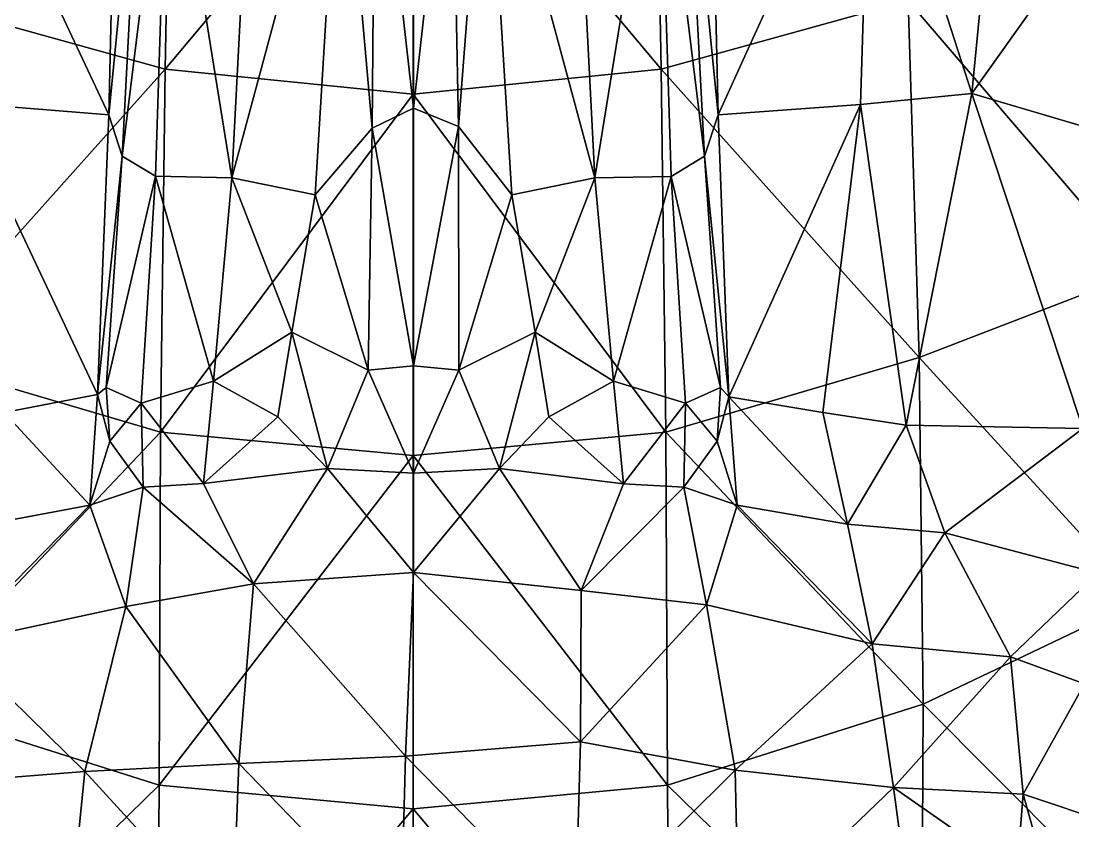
# Model space of a CAD drawing. Extents: x -4.77 to 4.77, y -2.48 to 3.3.
# Drawn here: x -0.17 to 0.285, y -1.8961 to -1.5501 of the extents above; entities that cross this region are included whole.
import ezdxf

# ---------------------------------------------------------------- set-up
doc = ezdxf.new("R2010")
doc.units = 0

msp = doc.modelspace()

# ---------------------------------------------------------------- linework, layer by layer
for points in [[(-0.21433, -1.54126, 0.61446), (-0.10757, -1.57094, 0.63176), (-0.10498, -1.43214, 0.66641)], [(-0.21433, -1.54126, -0.61446), (-0.10498, -1.43214, -0.66641), (-0.10757, -1.57094, -0.63176)], [(-0.10757, -1.57094, 0.63176), (-0.0003, -1.44306, 0.67079), (-0.10498, -1.43214, 0.66641)], [(-0.10757, -1.57094, -0.63176), (-0.10498, -1.43214, -0.66641), (-0.0003, -1.44306, -0.67079)], [(0.10696, -1.57095, 0.63177), (0.10438, -1.43215, 0.66642), (-0.0003, -1.44306, 0.67079)], [(0.10696, -1.57095, -0.63177), (-0.0003, -1.44306, -0.67079), (0.10438, -1.43215, -0.66642)], [(0.10438, -1.43215, 0.66642), (0.10696, -1.57095, 0.63177), (0.21373, -1.54127, 0.61447)], [(0.10438, -1.43215, -0.66642), (0.21373, -1.54127, -0.61447), (0.10696, -1.57095, -0.63177)], [(-0.132, -1.59062, -1.24861), (-0.20051, -1.4451, -1.2079), (-0.12859, -1.43934, -1.26827)], [(-0.132, -1.59062, 1.24861), (-0.12859, -1.43934, 1.26827), (-0.20051, -1.4451, 1.2079)], [(-0.132, -1.59062, -1.24861), (-0.12859, -1.43934, -1.26827), (-0.11752, -1.44315, -1.29602)], [(-0.132, -1.59062, 1.24861), (-0.11752, -1.44315, 1.29602), (-0.12859, -1.43934, 1.26827)], [(-0.01813, -1.59644, -1.26194), (-0.0316, -1.44288, -1.31015), (-0.01676, -1.44075, -1.28602)], [(-0.01813, -1.59644, 1.26194), (-0.01676, -1.44075, 1.28602), (-0.0316, -1.44288, 1.31015)], [(-0.01676, -1.44075, -1.28602), (-0.00024, -1.5878, -1.26136), (-0.01813, -1.59644, -1.26194)], [(-0.01676, -1.44075, 1.28602), (-0.01813, -1.59644, 1.26194), (-0.00024, -1.5878, 1.26136)], [(-0.01676, -1.44075, -1.28602), (-0.00023, -1.44304, -1.28032), (-0.00024, -1.5878, -1.26136)], [(-0.01676, -1.44075, 1.28602), (-0.00024, -1.5878, 1.26136), (-0.00023, -1.44304, 1.28032)], [(-0.00024, -1.5878, -1.26136), (0.01629, -1.44075, -1.28602), (0.01926, -1.59567, -1.26294)], [(-0.00024, -1.5878, -1.26136), (-0.00023, -1.44304, -1.28032), (0.01629, -1.44075, -1.28602)], [(-0.00024, -1.5878, 1.26136), (0.01926, -1.59567, 1.26294), (0.01629, -1.44075, 1.28602)], [(-0.00024, -1.5878, 1.26136), (0.01629, -1.44075, 1.28602), (-0.00023, -1.44304, 1.28032)], [(0.01926, -1.59567, -1.26294), (0.01629, -1.44075, -1.28602), (0.03113, -1.44288, -1.31015)], [(0.01926, -1.59567, 1.26294), (0.03113, -1.44288, 1.31015), (0.01629, -1.44075, 1.28602)], [(0.13152, -1.59063, -1.2486), (0.11705, -1.44316, -1.29602), (0.12812, -1.43935, -1.26826)], [(0.13152, -1.59063, 1.2486), (0.12812, -1.43935, 1.26826), (0.11705, -1.44316, 1.29602)], [(0.19746, -1.44562, -1.2092), (0.13152, -1.59063, -1.2486), (0.12812, -1.43935, -1.26826)], [(0.19746, -1.44562, 1.2092), (0.12812, -1.43935, 1.26826), (0.13152, -1.59063, 1.2486)], [(-0.132, -1.59062, -1.24861), (-0.19647, -1.58543, -1.21268), (-0.20051, -1.4451, -1.2079)], [(-0.132, -1.59062, 1.24861), (-0.20051, -1.4451, 1.2079), (-0.19647, -1.58543, 1.21268)], [(-0.132, -1.59062, -1.24861), (-0.11752, -1.44315, -1.29602), (-0.12619, -1.60851, -1.27719)], [(-0.132, -1.59062, 1.24861), (-0.12619, -1.60851, 1.27719), (-0.11752, -1.44315, 1.29602)], [(-0.10637, -1.44693, -1.31293), (-0.12619, -1.60851, -1.27719), (-0.11752, -1.44315, -1.29602)], [(-0.10637, -1.44693, 1.31293), (-0.11752, -1.44315, 1.29602), (-0.12619, -1.60851, 1.27719)], [(-0.10637, -1.44693, -1.31293), (-0.11174, -1.61724, -1.29911), (-0.12619, -1.60851, -1.27719)], [(-0.10637, -1.44693, 1.31293), (-0.12619, -1.60851, 1.27719), (-0.11174, -1.61724, 1.29911)], [(-0.07875, -1.61789, -1.31204), (-0.11174, -1.61724, -1.29911), (-0.10637, -1.44693, -1.31293)], [(-0.07875, -1.61789, 1.31204), (-0.10637, -1.44693, 1.31293), (-0.11174, -1.61724, 1.29911)], [(-0.10757, -1.57094, 0.63176), (-0.0003, -1.58173, 0.63643), (-0.0003, -1.44306, 0.67079)], [(-0.10757, -1.57094, -0.63176), (-0.0003, -1.44306, -0.67079), (-0.0003, -1.58173, -0.63643)], [(-0.07875, -1.61789, -1.31204), (-0.10637, -1.44693, -1.31293), (-0.06969, -1.44415, -1.32824)], [(-0.07875, -1.61789, 1.31204), (-0.06969, -1.44415, 1.32824), (-0.10637, -1.44693, 1.31293)], [(-0.0316, -1.44288, -1.31015), (-0.07875, -1.61789, -1.31204), (-0.06969, -1.44415, -1.32824)], [(-0.0316, -1.44288, -1.31015), (-0.04275, -1.62521, -1.29627), (-0.07875, -1.61789, -1.31204)], [(-0.0316, -1.44288, 1.31015), (-0.06969, -1.44415, 1.32824), (-0.07875, -1.61789, 1.31204)], [(-0.0316, -1.44288, 1.31015), (-0.07875, -1.61789, 1.31204), (-0.04275, -1.62521, 1.29627)], [(-0.01813, -1.59644, -1.26194), (-0.04275, -1.62521, -1.29627), (-0.0316, -1.44288, -1.31015)], [(-0.01813, -1.59644, 1.26194), (-0.0316, -1.44288, 1.31015), (-0.04275, -1.62521, 1.29627)], [(0.10696, -1.57095, 0.63177), (-0.0003, -1.44306, 0.67079), (-0.0003, -1.58173, 0.63643)], [(0.10696, -1.57095, -0.63177), (-0.0003, -1.58173, -0.63643), (-0.0003, -1.44306, -0.67079)], [(0.01926, -1.59567, -1.26294), (0.03113, -1.44288, -1.31015), (0.04227, -1.62521, -1.29627)], [(0.01926, -1.59567, 1.26294), (0.04227, -1.62521, 1.29627), (0.03113, -1.44288, 1.31015)], [(0.07827, -1.61789, -1.31204), (0.03113, -1.44288, -1.31015), (0.06923, -1.44416, -1.32824)], [(0.07827, -1.61789, -1.31204), (0.04227, -1.62521, -1.29627), (0.03113, -1.44288, -1.31015)], [(0.07827, -1.61789, 1.31204), (0.06923, -1.44416, 1.32824), (0.03113, -1.44288, 1.31015)], [(0.07827, -1.61789, 1.31204), (0.03113, -1.44288, 1.31015), (0.04227, -1.62521, 1.29627)], [(0.10591, -1.44694, -1.31292), (0.07827, -1.61789, -1.31204), (0.06923, -1.44416, -1.32824)], [(0.10591, -1.44694, 1.31292), (0.06923, -1.44416, 1.32824), (0.07827, -1.61789, 1.31204)], [(0.10591, -1.44694, -1.31292), (0.11126, -1.61725, -1.2991), (0.07827, -1.61789, -1.31204)], [(0.10591, -1.44694, 1.31292), (0.07827, -1.61789, 1.31204), (0.11126, -1.61725, 1.2991)], [(0.10591, -1.44694, -1.31292), (0.11705, -1.44316, -1.29602), (0.12571, -1.60852, -1.27718)], [(0.10591, -1.44694, 1.31292), (0.12571, -1.60852, 1.27718), (0.11705, -1.44316, 1.29602)], [(0.10591, -1.44694, -1.31292), (0.12571, -1.60852, -1.27718), (0.11126, -1.61725, -1.2991)], [(0.10591, -1.44694, 1.31292), (0.11126, -1.61725, 1.2991), (0.12571, -1.60852, 1.27718)], [(0.13152, -1.59063, -1.2486), (0.12571, -1.60852, -1.27718), (0.11705, -1.44316, -1.29602)], [(0.13152, -1.59063, 1.2486), (0.11705, -1.44316, 1.29602), (0.12571, -1.60852, 1.27718)], [(0.19746, -1.44562, -1.2092), (0.19317, -1.5862, -1.21387), (0.13152, -1.59063, -1.2486)], [(0.19746, -1.44562, 1.2092), (0.13152, -1.59063, 1.2486), (0.19317, -1.5862, 1.21387)], [(0.19746, -1.44562, -1.2092), (0.24133, -1.58145, -1.15825), (0.19317, -1.5862, -1.21387)], [(0.19746, -1.44562, 1.2092), (0.19317, -1.5862, 1.21387), (0.24133, -1.58145, 1.15825)], [(0.19746, -1.44562, -1.2092), (0.2545, -1.44444, -1.13351), (0.24133, -1.58145, -1.15825)], [(0.19746, -1.44562, 1.2092), (0.24133, -1.58145, 1.15825), (0.2545, -1.44444, 1.13351)], [(0.24133, -1.58145, -1.15825), (0.2545, -1.44444, -1.13351), (0.32053, -1.47009, -1.13661)], [(0.24133, -1.58145, 1.15825), (0.32053, -1.47009, 1.13661), (0.2545, -1.44444, 1.13351)], [(0.24133, -1.58145, -1.15825), (0.32053, -1.47009, -1.13661), (0.30089, -1.599, -1.1623)], [(0.24133, -1.58145, 1.15825), (0.30089, -1.599, 1.1623), (0.32053, -1.47009, 1.13661)], [(0.21373, -1.54127, 0.61447), (0.31445, -1.65877, 0.53902), (0.31283, -1.50125, 0.58444)], [(0.21373, -1.54127, -0.61447), (0.31283, -1.50125, -0.58444), (0.31445, -1.65877, -0.53902)], [(-0.21916, -1.69561, 0.56955), (-0.10757, -1.57094, 0.63176), (-0.21433, -1.54126, 0.61446)], [(-0.21916, -1.69561, -0.56955), (-0.21433, -1.54126, -0.61446), (-0.10757, -1.57094, -0.63176)], [(0.10696, -1.57095, 0.63177), (0.21855, -1.69563, 0.56957), (0.21373, -1.54127, 0.61447)], [(0.10696, -1.57095, -0.63177), (0.21373, -1.54127, -0.61447), (0.21855, -1.69563, -0.56957)], [(0.21373, -1.54127, 0.61447), (0.21855, -1.69563, 0.56957), (0.31445, -1.65877, 0.53902)], [(0.21373, -1.54127, -0.61447), (0.31445, -1.65877, -0.53902), (0.21855, -1.69563, -0.56957)], [(-0.21916, -1.69561, 0.56955), (-0.10959, -1.72796, 0.587), (-0.10757, -1.57094, 0.63176)], [(-0.21916, -1.69561, -0.56955), (-0.10757, -1.57094, -0.63176), (-0.10959, -1.72796, -0.587)], [(-0.10959, -1.72796, 0.587), (-0.0003, -1.58173, 0.63643), (-0.10757, -1.57094, 0.63176)], [(-0.10959, -1.72796, -0.587), (-0.10757, -1.57094, -0.63176), (-0.0003, -1.58173, -0.63643)], [(0.10898, -1.72797, 0.58701), (0.10696, -1.57095, 0.63177), (-0.0003, -1.58173, 0.63643)], [(0.10898, -1.72797, -0.58701), (-0.0003, -1.58173, -0.63643), (0.10696, -1.57095, -0.63177)], [(0.10696, -1.57095, 0.63177), (0.10898, -1.72797, 0.58701), (0.21855, -1.69563, 0.56957)], [(0.10696, -1.57095, -0.63177), (0.21855, -1.69563, -0.56957), (0.10898, -1.72797, -0.58701)], [(-0.10959, -1.72796, 0.587), (-0.00031, -1.73804, 0.591), (-0.0003, -1.58173, 0.63643)], [(-0.10959, -1.72796, -0.587), (-0.0003, -1.58173, -0.63643), (-0.00031, -1.73804, -0.591)], [(0.10898, -1.72797, 0.58701), (-0.0003, -1.58173, 0.63643), (-0.00031, -1.73804, 0.591)], [(0.10898, -1.72797, -0.58701), (-0.00031, -1.73804, -0.591), (-0.0003, -1.58173, -0.63643)], [(0.21289, -1.72494, -1.18301), (0.19317, -1.5862, -1.21387), (0.24133, -1.58145, -1.15825)], [(0.21289, -1.72494, 1.18301), (0.24133, -1.58145, 1.15825), (0.19317, -1.5862, 1.21387)], [(0.28925, -1.72629, -1.18228), (0.21289, -1.72494, -1.18301), (0.24133, -1.58145, -1.15825)], [(0.28925, -1.72629, 1.18228), (0.24133, -1.58145, 1.15825), (0.21289, -1.72494, 1.18301)], [(0.28925, -1.72629, -1.18228), (0.24133, -1.58145, -1.15825), (0.30089, -1.599, -1.1623)], [(0.28925, -1.72629, 1.18228), (0.30089, -1.599, 1.1623), (0.24133, -1.58145, 1.15825)], [(-0.19647, -1.58543, -1.21268), (-0.13691, -1.71168, -1.22445), (-0.17728, -1.71935, -1.20348)], [(-0.19647, -1.58543, -1.21268), (-0.132, -1.59062, -1.24861), (-0.13691, -1.71168, -1.22445)], [(-0.19647, -1.58543, 1.21268), (-0.17728, -1.71935, 1.20348), (-0.13691, -1.71168, 1.22445)], [(-0.19647, -1.58543, 1.21268), (-0.13691, -1.71168, 1.22445), (-0.132, -1.59062, 1.24861)], [(-0.00024, -1.69929, -1.243), (-0.01813, -1.59644, -1.26194), (-0.00024, -1.5878, -1.26136)], [(-0.00024, -1.69929, 1.243), (-0.00024, -1.5878, 1.26136), (-0.01813, -1.59644, 1.26194)], [(0.01926, -1.59567, -1.26294), (-0.00024, -1.69929, -1.243), (-0.00024, -1.5878, -1.26136)], [(0.01926, -1.59567, 1.26294), (-0.00024, -1.5878, 1.26136), (-0.00024, -1.69929, 1.243)], [(0.19317, -1.5862, -1.21387), (0.13615, -1.71265, -1.22516), (0.13152, -1.59063, -1.2486)], [(0.19317, -1.5862, 1.21387), (0.13152, -1.59063, 1.2486), (0.13615, -1.71265, 1.22516)], [(0.19317, -1.5862, -1.21387), (0.17679, -1.71936, -1.20346), (0.13615, -1.71265, -1.22516)], [(0.19317, -1.5862, 1.21387), (0.13615, -1.71265, 1.22516), (0.17679, -1.71936, 1.20346)], [(0.21289, -1.72494, -1.18301), (0.17679, -1.71936, -1.20346), (0.19317, -1.5862, -1.21387)], [(0.21289, -1.72494, 1.18301), (0.19317, -1.5862, 1.21387), (0.17679, -1.71936, 1.20346)], [(-0.12619, -1.60851, -1.27719), (-0.13691, -1.71168, -1.22445), (-0.132, -1.59062, -1.24861)], [(-0.12619, -1.60851, 1.27719), (-0.132, -1.59062, 1.24861), (-0.13691, -1.71168, 1.22445)], [(0.12571, -1.60852, -1.27718), (0.13152, -1.59063, -1.2486), (0.13615, -1.71265, -1.22516)], [(0.12571, -1.60852, 1.27718), (0.13615, -1.71265, 1.22516), (0.13152, -1.59063, 1.2486)], [(-0.01985, -1.70109, -1.24375), (-0.04275, -1.62521, -1.29627), (-0.01813, -1.59644, -1.26194)], [(-0.01985, -1.70109, 1.24375), (-0.01813, -1.59644, 1.26194), (-0.04275, -1.62521, 1.29627)], [(-0.00024, -1.69929, -1.243), (-0.01985, -1.70109, -1.24375), (-0.01813, -1.59644, -1.26194)], [(-0.00024, -1.69929, 1.243), (-0.01813, -1.59644, 1.26194), (-0.01985, -1.70109, 1.24375)], [(0.01926, -1.59567, -1.26294), (0.01937, -1.70109, -1.24375), (-0.00024, -1.69929, -1.243)], [(0.01926, -1.59567, 1.26294), (-0.00024, -1.69929, 1.243), (0.01937, -1.70109, 1.24375)], [(0.01937, -1.70109, -1.24375), (0.01926, -1.59567, -1.26294), (0.04227, -1.62521, -1.29627)], [(0.01937, -1.70109, 1.24375), (0.04227, -1.62521, 1.29627), (0.01926, -1.59567, 1.26294)], [(-0.12619, -1.60851, -1.27719), (-0.13308, -1.70857, -1.26311), (-0.13691, -1.71168, -1.22445)], [(-0.12619, -1.60851, 1.27719), (-0.13691, -1.71168, 1.22445), (-0.13308, -1.70857, 1.26311)], [(-0.13308, -1.70857, -1.26311), (-0.12619, -1.60851, -1.27719), (-0.11174, -1.61724, -1.29911)], [(-0.13308, -1.70857, 1.26311), (-0.11174, -1.61724, 1.29911), (-0.12619, -1.60851, 1.27719)], [(0.13259, -1.70858, -1.2631), (0.11126, -1.61725, -1.2991), (0.12571, -1.60852, -1.27718)], [(0.13259, -1.70858, 1.2631), (0.12571, -1.60852, 1.27718), (0.11126, -1.61725, 1.2991)], [(0.12571, -1.60852, -1.27718), (0.13615, -1.71265, -1.22516), (0.13259, -1.70858, -1.2631)], [(0.12571, -1.60852, 1.27718), (0.13259, -1.70858, 1.2631), (0.13615, -1.71265, 1.22516)], [(-0.13308, -1.70857, -1.26311), (-0.11174, -1.61724, -1.29911), (-0.11795, -1.71535, -1.28782)], [(-0.13308, -1.70857, 1.26311), (-0.11795, -1.71535, 1.28782), (-0.11174, -1.61724, 1.29911)], [(-0.08678, -1.70589, -1.30205), (-0.11795, -1.71535, -1.28782), (-0.11174, -1.61724, -1.29911)], [(-0.08678, -1.70589, 1.30205), (-0.11174, -1.61724, 1.29911), (-0.11795, -1.71535, 1.28782)], [(-0.08678, -1.70589, -1.30205), (-0.11174, -1.61724, -1.29911), (-0.07875, -1.61789, -1.31204)], [(-0.08678, -1.70589, 1.30205), (-0.07875, -1.61789, 1.31204), (-0.11174, -1.61724, 1.29911)], [(-0.0529, -1.6847, -1.29512), (-0.08678, -1.70589, -1.30205), (-0.07875, -1.61789, -1.31204)], [(-0.0529, -1.6847, 1.29512), (-0.07875, -1.61789, 1.31204), (-0.08678, -1.70589, 1.30205)], [(-0.0529, -1.6847, -1.29512), (-0.07875, -1.61789, -1.31204), (-0.04275, -1.62521, -1.29627)], [(-0.0529, -1.6847, 1.29512), (-0.04275, -1.62521, 1.29627), (-0.07875, -1.61789, 1.31204)], [(0.05241, -1.6847, -1.29512), (0.04227, -1.62521, -1.29627), (0.07827, -1.61789, -1.31204)], [(0.05241, -1.6847, 1.29512), (0.07827, -1.61789, 1.31204), (0.04227, -1.62521, 1.29627)], [(0.05241, -1.6847, -1.29512), (0.07827, -1.61789, -1.31204), (0.0863, -1.7059, -1.30204)], [(0.05241, -1.6847, 1.29512), (0.0863, -1.7059, 1.30204), (0.07827, -1.61789, 1.31204)], [(0.0863, -1.7059, -1.30204), (0.07827, -1.61789, -1.31204), (0.11126, -1.61725, -1.2991)], [(0.0863, -1.7059, 1.30204), (0.11126, -1.61725, 1.2991), (0.07827, -1.61789, 1.31204)], [(0.0863, -1.7059, -1.30204), (0.11126, -1.61725, -1.2991), (0.11746, -1.71536, -1.28781)], [(0.0863, -1.7059, 1.30204), (0.11746, -1.71536, 1.28781), (0.11126, -1.61725, 1.2991)], [(0.13259, -1.70858, -1.2631), (0.11746, -1.71536, -1.28781), (0.11126, -1.61725, -1.2991)], [(0.13259, -1.70858, 1.2631), (0.11126, -1.61725, 1.2991), (0.11746, -1.71536, 1.28781)], [(-0.01985, -1.70109, -1.24375), (-0.0529, -1.6847, -1.29512), (-0.04275, -1.62521, -1.29627)], [(-0.01985, -1.70109, 1.24375), (-0.04275, -1.62521, 1.29627), (-0.0529, -1.6847, 1.29512)], [(0.01937, -1.70109, -1.24375), (0.04227, -1.62521, -1.29627), (0.05241, -1.6847, -1.29512)], [(0.01937, -1.70109, 1.24375), (0.05241, -1.6847, 1.29512), (0.04227, -1.62521, 1.29627)], [(0.21855, -1.69563, 0.56957), (0.31452, -1.80058, 0.49113), (0.31445, -1.65877, 0.53902)], [(0.21855, -1.69563, -0.56957), (0.31445, -1.65877, -0.53902), (0.31452, -1.80058, -0.49113)], [(-0.05887, -1.72128, -1.29337), (-0.08678, -1.70589, -1.30205), (-0.0529, -1.6847, -1.29512)], [(-0.05887, -1.72128, 1.29337), (-0.0529, -1.6847, 1.29512), (-0.08678, -1.70589, 1.30205)], [(-0.0529, -1.6847, -1.29512), (-0.03744, -1.74369, -1.27313), (-0.05887, -1.72128, -1.29337)], [(-0.0529, -1.6847, 1.29512), (-0.05887, -1.72128, 1.29337), (-0.03744, -1.74369, 1.27313)], [(-0.0529, -1.6847, -1.29512), (-0.01985, -1.70109, -1.24375), (-0.03744, -1.74369, -1.27313)], [(-0.0529, -1.6847, 1.29512), (-0.03744, -1.74369, 1.27313), (-0.01985, -1.70109, 1.24375)], [(0.05241, -1.6847, -1.29512), (0.03696, -1.74369, -1.27313), (0.01937, -1.70109, -1.24375)], [(0.05241, -1.6847, 1.29512), (0.01937, -1.70109, 1.24375), (0.03696, -1.74369, 1.27313)], [(0.05241, -1.6847, -1.29512), (0.05839, -1.72128, -1.29337), (0.03696, -1.74369, -1.27313)], [(0.05241, -1.6847, 1.29512), (0.03696, -1.74369, 1.27313), (0.05839, -1.72128, 1.29337)], [(0.0863, -1.7059, -1.30204), (0.05839, -1.72128, -1.29337), (0.05241, -1.6847, -1.29512)], [(0.0863, -1.7059, 1.30204), (0.05241, -1.6847, 1.29512), (0.05839, -1.72128, 1.29337)], [(-0.2209, -1.84562, 0.51812), (-0.10959, -1.72796, 0.587), (-0.21916, -1.69561, 0.56955)], [(-0.2209, -1.84562, -0.51812), (-0.21916, -1.69561, -0.56955), (-0.10959, -1.72796, -0.587)], [(0.22028, -1.84563, 0.51813), (0.21855, -1.69563, 0.56957), (0.10898, -1.72797, 0.58701)], [(0.22028, -1.84563, -0.51813), (0.10898, -1.72797, -0.58701), (0.21855, -1.69563, -0.56957)], [(0.21855, -1.69563, 0.56957), (0.22028, -1.84563, 0.51813), (0.31452, -1.80058, 0.49113)], [(0.21855, -1.69563, -0.56957), (0.31452, -1.80058, -0.49113), (0.22028, -1.84563, -0.51813)], [(-0.01985, -1.70109, -1.24375), (-0.00024, -1.74563, -1.27356), (-0.03744, -1.74369, -1.27313)], [(-0.01985, -1.70109, 1.24375), (-0.03744, -1.74369, 1.27313), (-0.00024, -1.74563, 1.27356)], [(-0.01985, -1.70109, -1.24375), (-0.00024, -1.69929, -1.243), (-0.00024, -1.74563, -1.27356)], [(-0.01985, -1.70109, 1.24375), (-0.00024, -1.74563, 1.27356), (-0.00024, -1.69929, 1.243)], [(-0.00024, -1.74563, -1.27356), (-0.00024, -1.69929, -1.243), (0.01937, -1.70109, -1.24375)], [(-0.00024, -1.74563, 1.27356), (0.01937, -1.70109, 1.24375), (-0.00024, -1.69929, 1.243)], [(-0.00024, -1.74563, -1.27356), (0.01937, -1.70109, -1.24375), (0.03696, -1.74369, -1.27313)], [(-0.00024, -1.74563, 1.27356), (0.03696, -1.74369, 1.27313), (0.01937, -1.70109, 1.24375)], [(-0.11795, -1.71535, -1.28782), (-0.08678, -1.70589, -1.30205), (-0.09109, -1.75019, -1.29655)], [(-0.11795, -1.71535, 1.28782), (-0.09109, -1.75019, 1.29655), (-0.08678, -1.70589, 1.30205)], [(-0.05887, -1.72128, -1.29337), (-0.09109, -1.75019, -1.29655), (-0.08678, -1.70589, -1.30205)], [(-0.05887, -1.72128, 1.29337), (-0.08678, -1.70589, 1.30205), (-0.09109, -1.75019, 1.29655)], [(0.0863, -1.7059, -1.30204), (0.09061, -1.7502, -1.29654), (0.05839, -1.72128, -1.29337)], [(0.0863, -1.7059, 1.30204), (0.05839, -1.72128, 1.29337), (0.09061, -1.7502, 1.29654)], [(0.09061, -1.7502, -1.29654), (0.0863, -1.7059, -1.30204), (0.11746, -1.71536, -1.28781)], [(0.09061, -1.7502, 1.29654), (0.11746, -1.71536, 1.28781), (0.0863, -1.7059, 1.30204)], [(-0.13162, -1.73186, -1.26854), (-0.13691, -1.71168, -1.22445), (-0.13308, -1.70857, -1.26311)], [(-0.13162, -1.73186, 1.26854), (-0.13308, -1.70857, 1.26311), (-0.13691, -1.71168, 1.22445)], [(-0.13162, -1.73186, -1.26854), (-0.13308, -1.70857, -1.26311), (-0.11795, -1.71535, -1.28782)], [(-0.13162, -1.73186, 1.26854), (-0.11795, -1.71535, 1.28782), (-0.13308, -1.70857, 1.26311)], [(0.11746, -1.71536, -1.28781), (0.13259, -1.70858, -1.2631), (0.13113, -1.73186, -1.26853)], [(0.11746, -1.71536, 1.28781), (0.13113, -1.73186, 1.26853), (0.13259, -1.70858, 1.2631)], [(0.13113, -1.73186, -1.26853), (0.13259, -1.70858, -1.2631), (0.13615, -1.71265, -1.22516)], [(0.13113, -1.73186, 1.26853), (0.13615, -1.71265, 1.22516), (0.13259, -1.70858, 1.2631)], [(-0.14025, -1.7595, -1.25604), (-0.17728, -1.71935, -1.20348), (-0.13691, -1.71168, -1.22445)], [(-0.14025, -1.7595, 1.25604), (-0.13691, -1.71168, 1.22445), (-0.17728, -1.71935, 1.20348)], [(-0.13162, -1.73186, -1.26854), (-0.14025, -1.7595, -1.25604), (-0.13691, -1.71168, -1.22445)], [(-0.13162, -1.73186, 1.26854), (-0.13691, -1.71168, 1.22445), (-0.14025, -1.7595, 1.25604)], [(-0.13162, -1.73186, -1.26854), (-0.11795, -1.71535, -1.28782), (-0.11718, -1.75173, -1.286)], [(-0.13162, -1.73186, 1.26854), (-0.11718, -1.75173, 1.286), (-0.11795, -1.71535, 1.28782)], [(-0.11795, -1.71535, -1.28782), (-0.09109, -1.75019, -1.29655), (-0.11718, -1.75173, -1.286)], [(-0.11795, -1.71535, 1.28782), (-0.11718, -1.75173, 1.286), (-0.09109, -1.75019, 1.29655)], [(0.09061, -1.7502, -1.29654), (0.11746, -1.71536, -1.28781), (0.11669, -1.75174, -1.28599)], [(0.09061, -1.7502, 1.29654), (0.11669, -1.75174, 1.28599), (0.11746, -1.71536, 1.28781)], [(0.11746, -1.71536, -1.28781), (0.13113, -1.73186, -1.26853), (0.11669, -1.75174, -1.28599)], [(0.11746, -1.71536, 1.28781), (0.11669, -1.75174, 1.28599), (0.13113, -1.73186, 1.26853)], [(0.13113, -1.73186, -1.26853), (0.13615, -1.71265, -1.22516), (0.13976, -1.75951, -1.25603)], [(0.13113, -1.73186, 1.26853), (0.13976, -1.75951, 1.25603), (0.13615, -1.71265, 1.22516)], [(0.13615, -1.71265, -1.22516), (0.18752, -1.76769, -1.23143), (0.13976, -1.75951, -1.25603)], [(0.13615, -1.71265, -1.22516), (0.17679, -1.71936, -1.20346), (0.18752, -1.76769, -1.23143)], [(0.13615, -1.71265, 1.22516), (0.13976, -1.75951, 1.25603), (0.18752, -1.76769, 1.23143)], [(0.13615, -1.71265, 1.22516), (0.18752, -1.76769, 1.23143), (0.17679, -1.71936, 1.20346)], [(-0.14025, -1.7595, -1.25604), (-0.18807, -1.76844, -1.23191), (-0.17728, -1.71935, -1.20348)], [(-0.14025, -1.7595, 1.25604), (-0.17728, -1.71935, 1.20348), (-0.18807, -1.76844, 1.23191)], [(0.21289, -1.72494, -1.18301), (0.18752, -1.76769, -1.23143), (0.17679, -1.71936, -1.20346)], [(0.21289, -1.72494, 1.18301), (0.17679, -1.71936, 1.20346), (0.18752, -1.76769, 1.23143)], [(-0.09109, -1.75019, -1.29655), (-0.05887, -1.72128, -1.29337), (-0.03744, -1.74369, -1.27313)], [(-0.09109, -1.75019, 1.29655), (-0.03744, -1.74369, 1.27313), (-0.05887, -1.72128, 1.29337)], [(0.03696, -1.74369, -1.27313), (0.05839, -1.72128, -1.29337), (0.09061, -1.7502, -1.29654)], [(0.03696, -1.74369, 1.27313), (0.09061, -1.7502, 1.29654), (0.05839, -1.72128, 1.29337)], [(-0.2209, -1.84562, 0.51812), (-0.11027, -1.88068, 0.53418), (-0.10959, -1.72796, 0.587)], [(-0.2209, -1.84562, -0.51812), (-0.10959, -1.72796, -0.587), (-0.11027, -1.88068, -0.53418)], [(-0.11027, -1.88068, 0.53418), (-0.00031, -1.73804, 0.591), (-0.10959, -1.72796, 0.587)], [(-0.11027, -1.88068, -0.53418), (-0.10959, -1.72796, -0.587), (-0.00031, -1.73804, -0.591)], [(0.10966, -1.88068, 0.53419), (0.10898, -1.72797, 0.58701), (-0.00031, -1.73804, 0.591)], [(0.10966, -1.88068, -0.53419), (-0.00031, -1.73804, -0.591), (0.10898, -1.72797, -0.58701)], [(0.22028, -1.84563, 0.51813), (0.10898, -1.72797, 0.58701), (0.10966, -1.88068, 0.53419)], [(0.22028, -1.84563, -0.51813), (0.10966, -1.88068, -0.53419), (0.10898, -1.72797, -0.58701)], [(0.21289, -1.72494, -1.18301), (0.22967, -1.77151, -1.20375), (0.18752, -1.76769, -1.23143)], [(0.21289, -1.72494, 1.18301), (0.18752, -1.76769, 1.23143), (0.22967, -1.77151, 1.20375)], [(0.22967, -1.77151, -1.20375), (0.21289, -1.72494, -1.18301), (0.28925, -1.72629, -1.18228)], [(0.22967, -1.77151, 1.20375), (0.28925, -1.72629, 1.18228), (0.21289, -1.72494, 1.18301)], [(0.22967, -1.77151, -1.20375), (0.28925, -1.72629, -1.18228), (0.29583, -1.78885, -1.17848)], [(0.22967, -1.77151, 1.20375), (0.29583, -1.78885, 1.17848), (0.28925, -1.72629, 1.18228)], [(-0.14025, -1.7595, -1.25604), (-0.13162, -1.73186, -1.26854), (-0.11718, -1.75173, -1.286)], [(-0.14025, -1.7595, 1.25604), (-0.11718, -1.75173, 1.286), (-0.13162, -1.73186, 1.26854)], [(0.13976, -1.75951, -1.25603), (0.11669, -1.75174, -1.28599), (0.13113, -1.73186, -1.26853)], [(0.13976, -1.75951, 1.25603), (0.13113, -1.73186, 1.26853), (0.11669, -1.75174, 1.28599)], [(-0.11027, -1.88068, 0.53418), (-0.00031, -1.89081, 0.53806), (-0.00031, -1.73804, 0.591)], [(-0.11027, -1.88068, -0.53418), (-0.00031, -1.73804, -0.591), (-0.00031, -1.89081, -0.53806)], [(0.10966, -1.88068, 0.53419), (-0.00031, -1.73804, 0.591), (-0.00031, -1.89081, 0.53806)], [(0.10966, -1.88068, -0.53419), (-0.00031, -1.89081, -0.53806), (-0.00031, -1.73804, -0.591)], [(-0.09109, -1.75019, -1.29655), (-0.03744, -1.74369, -1.27313), (-0.06945, -1.79359, -1.29358)], [(-0.09109, -1.75019, 1.29655), (-0.06945, -1.79359, 1.29358), (-0.03744, -1.74369, 1.27313)], [(-0.00024, -1.78859, -1.29755), (-0.06945, -1.79359, -1.29358), (-0.03744, -1.74369, -1.27313)], [(-0.00024, -1.78859, 1.29755), (-0.03744, -1.74369, 1.27313), (-0.06945, -1.79359, 1.29358)], [(-0.00024, -1.78859, -1.29755), (-0.03744, -1.74369, -1.27313), (-0.00024, -1.74563, -1.27356)], [(-0.00024, -1.78859, 1.29755), (-0.00024, -1.74563, 1.27356), (-0.03744, -1.74369, 1.27313)], [(0.03696, -1.74369, -1.27313), (-0.00024, -1.78859, -1.29755), (-0.00024, -1.74563, -1.27356)], [(0.03696, -1.74369, -1.27313), (0.07235, -1.79639, -1.29416), (-0.00024, -1.78859, -1.29755)], [(0.03696, -1.74369, 1.27313), (-0.00024, -1.74563, 1.27356), (-0.00024, -1.78859, 1.29755)], [(0.03696, -1.74369, 1.27313), (-0.00024, -1.78859, 1.29755), (0.07235, -1.79639, 1.29416)], [(0.03696, -1.74369, -1.27313), (0.09061, -1.7502, -1.29654), (0.07235, -1.79639, -1.29416)], [(0.03696, -1.74369, 1.27313), (0.07235, -1.79639, 1.29416), (0.09061, -1.7502, 1.29654)], [(-0.14025, -1.7595, -1.25604), (-0.11718, -1.75173, -1.286), (-0.12467, -1.8033, -1.28272)], [(-0.14025, -1.7595, 1.25604), (-0.12467, -1.8033, 1.28272), (-0.11718, -1.75173, 1.286)], [(-0.06945, -1.79359, -1.29358), (-0.12467, -1.8033, -1.28272), (-0.11718, -1.75173, -1.286)], [(-0.06945, -1.79359, 1.29358), (-0.11718, -1.75173, 1.286), (-0.12467, -1.8033, 1.28272)], [(-0.06945, -1.79359, -1.29358), (-0.11718, -1.75173, -1.286), (-0.09109, -1.75019, -1.29655)], [(-0.06945, -1.79359, 1.29358), (-0.09109, -1.75019, 1.29655), (-0.11718, -1.75173, 1.286)], [(0.11669, -1.75174, -1.28599), (0.07235, -1.79639, -1.29416), (0.09061, -1.7502, -1.29654)], [(0.11669, -1.75174, 1.28599), (0.09061, -1.7502, 1.29654), (0.07235, -1.79639, 1.29416)], [(0.11669, -1.75174, -1.28599), (0.12655, -1.80259, -1.28145), (0.07235, -1.79639, -1.29416)], [(0.11669, -1.75174, 1.28599), (0.07235, -1.79639, 1.29416), (0.12655, -1.80259, 1.28145)], [(0.13976, -1.75951, -1.25603), (0.12655, -1.80259, -1.28145), (0.11669, -1.75174, -1.28599)], [(0.13976, -1.75951, 1.25603), (0.11669, -1.75174, 1.28599), (0.12655, -1.80259, 1.28145)], [(-0.14025, -1.7595, -1.25604), (-0.19895, -1.8193, -1.2531), (-0.18807, -1.76844, -1.23191)], [(-0.14025, -1.7595, -1.25604), (-0.12467, -1.8033, -1.28272), (-0.19895, -1.8193, -1.2531)], [(-0.14025, -1.7595, 1.25604), (-0.18807, -1.76844, 1.23191), (-0.19895, -1.8193, 1.2531)], [(-0.14025, -1.7595, 1.25604), (-0.19895, -1.8193, 1.2531), (-0.12467, -1.8033, 1.28272)], [(0.13976, -1.75951, -1.25603), (0.1982, -1.81943, -1.25331), (0.12655, -1.80259, -1.28145)], [(0.13976, -1.75951, 1.25603), (0.12655, -1.80259, 1.28145), (0.1982, -1.81943, 1.25331)], [(0.13976, -1.75951, -1.25603), (0.18752, -1.76769, -1.23143), (0.1982, -1.81943, -1.25331)], [(0.13976, -1.75951, 1.25603), (0.1982, -1.81943, 1.25331), (0.18752, -1.76769, 1.23143)], [(0.22967, -1.77151, -1.20375), (0.1982, -1.81943, -1.25331), (0.18752, -1.76769, -1.23143)], [(0.22967, -1.77151, 1.20375), (0.18752, -1.76769, 1.23143), (0.1982, -1.81943, 1.25331)], [(0.22967, -1.77151, -1.20375), (0.25798, -1.82508, -1.21026), (0.1982, -1.81943, -1.25331)], [(0.22967, -1.77151, 1.20375), (0.1982, -1.81943, 1.25331), (0.25798, -1.82508, 1.21026)], [(0.25798, -1.82508, -1.21026), (0.22967, -1.77151, -1.20375), (0.29583, -1.78885, -1.17848)], [(0.25798, -1.82508, 1.21026), (0.29583, -1.78885, 1.17848), (0.22967, -1.77151, 1.20375)], [(-0.00365, -1.86814, -1.32607), (-0.06945, -1.79359, -1.29358), (-0.00024, -1.78859, -1.29755)], [(-0.00365, -1.86814, 1.32607), (-0.00024, -1.78859, 1.29755), (-0.06945, -1.79359, 1.29358)], [(-0.00024, -1.78859, -1.29755), (0.072, -1.86191, -1.31759), (-0.00365, -1.86814, -1.32607)], [(-0.00024, -1.78859, 1.29755), (-0.00365, -1.86814, 1.32607), (0.072, -1.86191, 1.31759)], [(-0.00024, -1.78859, -1.29755), (0.07235, -1.79639, -1.29416), (0.072, -1.86191, -1.31759)], [(-0.00024, -1.78859, 1.29755), (0.072, -1.86191, 1.31759), (0.07235, -1.79639, 1.29416)], [(0.25798, -1.82508, -1.21026), (0.29583, -1.78885, -1.17848), (0.29001, -1.83679, -1.18477)], [(0.25798, -1.82508, 1.21026), (0.29001, -1.83679, 1.18477), (0.29583, -1.78885, 1.17848)], [(-0.12467, -1.8033, -1.28272), (-0.06945, -1.79359, -1.29358), (-0.07576, -1.87119, -1.3193)], [(-0.12467, -1.8033, 1.28272), (-0.07576, -1.87119, 1.3193), (-0.06945, -1.79359, 1.29358)], [(-0.00365, -1.86814, -1.32607), (-0.07576, -1.87119, -1.3193), (-0.06945, -1.79359, -1.29358)], [(-0.00365, -1.86814, 1.32607), (-0.06945, -1.79359, 1.29358), (-0.07576, -1.87119, 1.3193)], [(0.072, -1.86191, -1.31759), (0.07235, -1.79639, -1.29416), (0.12655, -1.80259, -1.28145)], [(0.072, -1.86191, 1.31759), (0.12655, -1.80259, 1.28145), (0.07235, -1.79639, 1.29416)], [(0.22028, -1.84563, 0.51813), (0.31471, -1.94046, 0.43258), (0.31452, -1.80058, 0.49113)], [(0.22028, -1.84563, -0.51813), (0.31452, -1.80058, -0.49113), (0.31471, -1.94046, -0.43258)], [(-0.14243, -1.87478, -1.30053), (-0.19895, -1.8193, -1.2531), (-0.12467, -1.8033, -1.28272)], [(-0.14243, -1.87478, 1.30053), (-0.12467, -1.8033, 1.28272), (-0.19895, -1.8193, 1.2531)], [(-0.12467, -1.8033, -1.28272), (-0.07576, -1.87119, -1.3193), (-0.14243, -1.87478, -1.30053)], [(-0.12467, -1.8033, 1.28272), (-0.14243, -1.87478, 1.30053), (-0.07576, -1.87119, 1.3193)], [(0.072, -1.86191, -1.31759), (0.12655, -1.80259, -1.28145), (0.13898, -1.87416, -1.30152)], [(0.072, -1.86191, 1.31759), (0.13898, -1.87416, 1.30152), (0.12655, -1.80259, 1.28145)], [(0.13898, -1.87416, -1.30152), (0.12655, -1.80259, -1.28145), (0.1982, -1.81943, -1.25331)], [(0.13898, -1.87416, 1.30152), (0.1982, -1.81943, 1.25331), (0.12655, -1.80259, 1.28145)], [(-0.14243, -1.87478, -1.30053), (-0.20803, -1.87985, -1.26843), (-0.19895, -1.8193, -1.2531)], [(-0.14243, -1.87478, 1.30053), (-0.19895, -1.8193, 1.2531), (-0.20803, -1.87985, 1.26843)], [(0.13898, -1.87416, -1.30152), (0.1982, -1.81943, -1.25331), (0.2074, -1.88162, -1.26892)], [(0.13898, -1.87416, 1.30152), (0.2074, -1.88162, 1.26892), (0.1982, -1.81943, 1.25331)], [(0.2074, -1.88162, -1.26892), (0.1982, -1.81943, -1.25331), (0.25798, -1.82508, -1.21026)], [(0.2074, -1.88162, 1.26892), (0.25798, -1.82508, 1.21026), (0.1982, -1.81943, 1.25331)], [(0.2074, -1.88162, -1.26892), (0.25798, -1.82508, -1.21026), (0.26351, -1.88447, -1.22664)], [(0.2074, -1.88162, 1.26892), (0.26351, -1.88447, 1.22664), (0.25798, -1.82508, 1.21026)], [(0.26351, -1.88447, -1.22664), (0.25798, -1.82508, -1.21026), (0.29001, -1.83679, -1.18477)], [(0.26351, -1.88447, 1.22664), (0.29001, -1.83679, 1.18477), (0.25798, -1.82508, 1.21026)], [(0.26351, -1.88447, -1.22664), (0.29001, -1.83679, -1.18477), (0.30233, -1.89745, -1.18898)], [(0.26351, -1.88447, 1.22664), (0.30233, -1.89745, 1.18898), (0.29001, -1.83679, 1.18477)], [(-0.22021, -1.98802, 0.45728), (-0.11027, -1.88068, 0.53418), (-0.2209, -1.84562, 0.51812)], [(-0.22021, -1.98802, -0.45728), (-0.2209, -1.84562, -0.51812), (-0.11027, -1.88068, -0.53418)], [(0.10966, -1.88068, 0.53419), (0.21959, -1.98803, 0.45729), (0.22028, -1.84563, 0.51813)], [(0.10966, -1.88068, -0.53419), (0.22028, -1.84563, -0.51813), (0.21959, -1.98803, -0.45729)], [(0.22028, -1.84563, 0.51813), (0.21959, -1.98803, 0.45729), (0.31471, -1.94046, 0.43258)], [(0.22028, -1.84563, -0.51813), (0.31471, -1.94046, -0.43258), (0.21959, -1.98803, -0.45729)], [(-0.00365, -1.86814, -1.32607), (0.072, -1.86191, -1.31759), (0.06968, -1.94297, -1.33045)], [(-0.00365, -1.86814, 1.32607), (0.06968, -1.94297, 1.33045), (0.072, -1.86191, 1.31759)], [(0.13898, -1.87416, -1.30152), (0.06968, -1.94297, -1.33045), (0.072, -1.86191, -1.31759)], [(0.13898, -1.87416, 1.30152), (0.072, -1.86191, 1.31759), (0.06968, -1.94297, 1.33045)], [(-0.00576, -1.94359, -1.33673), (-0.07576, -1.87119, -1.3193), (-0.00365, -1.86814, -1.32607)], [(-0.00576, -1.94359, 1.33673), (-0.00365, -1.86814, 1.32607), (-0.07576, -1.87119, 1.3193)], [(-0.00365, -1.86814, -1.32607), (0.06968, -1.94297, -1.33045), (-0.00576, -1.94359, -1.33673)], [(-0.00365, -1.86814, 1.32607), (-0.00576, -1.94359, 1.33673), (0.06968, -1.94297, 1.33045)], [(-0.07849, -1.94452, -1.32894), (-0.14243, -1.87478, -1.30053), (-0.07576, -1.87119, -1.3193)], [(-0.07849, -1.94452, 1.32894), (-0.07576, -1.87119, 1.3193), (-0.14243, -1.87478, 1.30053)], [(-0.00576, -1.94359, -1.33673), (-0.07849, -1.94452, -1.32894), (-0.07576, -1.87119, -1.3193)], [(-0.00576, -1.94359, 1.33673), (-0.07576, -1.87119, 1.3193), (-0.07849, -1.94452, 1.32894)], [(0.13898, -1.87416, -1.30152), (0.14046, -1.94596, -1.31101), (0.06968, -1.94297, -1.33045)], [(0.13898, -1.87416, 1.30152), (0.06968, -1.94297, 1.33045), (0.14046, -1.94596, 1.31101)], [(0.2074, -1.88162, -1.26892), (0.14046, -1.94596, -1.31101), (0.13898, -1.87416, -1.30152)], [(0.2074, -1.88162, 1.26892), (0.13898, -1.87416, 1.30152), (0.14046, -1.94596, 1.31101)], [(-0.14949, -1.94514, -1.30763), (-0.20803, -1.87985, -1.26843), (-0.14243, -1.87478, -1.30053)], [(-0.14949, -1.94514, 1.30763), (-0.14243, -1.87478, 1.30053), (-0.20803, -1.87985, 1.26843)], [(-0.07849, -1.94452, -1.32894), (-0.14949, -1.94514, -1.30763), (-0.14243, -1.87478, -1.30053)], [(-0.07849, -1.94452, 1.32894), (-0.14243, -1.87478, 1.30053), (-0.14949, -1.94514, 1.30763)], [(-0.22021, -1.98802, 0.45728), (-0.11126, -2.02272, 0.47158), (-0.11027, -1.88068, 0.53418)], [(-0.22021, -1.98802, -0.45728), (-0.11027, -1.88068, -0.53418), (-0.11126, -2.02272, -0.47158)], [(-0.14949, -1.94514, -1.30763), (-0.21888, -1.9466, -1.27115), (-0.20803, -1.87985, -1.26843)], [(-0.14949, -1.94514, 1.30763), (-0.20803, -1.87985, 1.26843), (-0.21888, -1.9466, 1.27115)], [(-0.11126, -2.02272, 0.47158), (-0.00031, -1.89081, 0.53806), (-0.11027, -1.88068, 0.53418)], [(-0.11126, -2.02272, -0.47158), (-0.11027, -1.88068, -0.53418), (-0.00031, -1.89081, -0.53806)], [(0.11064, -2.02273, 0.47159), (0.10966, -1.88068, 0.53419), (-0.00031, -1.89081, 0.53806)], [(0.11064, -2.02273, -0.47159), (-0.00031, -1.89081, -0.53806), (0.10966, -1.88068, -0.53419)], [(0.10966, -1.88068, 0.53419), (0.11064, -2.02273, 0.47159), (0.21959, -1.98803, 0.45729)], [(0.10966, -1.88068, -0.53419), (0.21959, -1.98803, -0.45729), (0.11064, -2.02273, -0.47159)], [(0.2074, -1.88162, -1.26892), (0.21621, -1.94706, -1.27257), (0.14046, -1.94596, -1.31101)], [(0.2074, -1.88162, 1.26892), (0.14046, -1.94596, 1.31101), (0.21621, -1.94706, 1.27257)], [(0.2074, -1.88162, -1.26892), (0.26075, -1.9188, -1.23616), (0.21621, -1.94706, -1.27257)], [(0.2074, -1.88162, -1.26892), (0.26351, -1.88447, -1.22664), (0.26075, -1.9188, -1.23616)], [(0.2074, -1.88162, 1.26892), (0.21621, -1.94706, 1.27257), (0.26075, -1.9188, 1.23616)], [(0.2074, -1.88162, 1.26892), (0.26075, -1.9188, 1.23616), (0.26351, -1.88447, 1.22664)], [(0.26351, -1.88447, -1.22664), (0.2787, -1.93861, -1.22161), (0.26075, -1.9188, -1.23616)], [(0.26351, -1.88447, 1.22664), (0.26075, -1.9188, 1.23616), (0.2787, -1.93861, 1.22161)], [(0.26351, -1.88447, -1.22664), (0.30233, -1.89745, -1.18898), (0.2787, -1.93861, -1.22161)], [(0.26351, -1.88447, 1.22664), (0.2787, -1.93861, 1.22161), (0.30233, -1.89745, 1.18898)], [(-0.11126, -2.02272, 0.47158), (-0.00031, -2.03253, 0.47558), (-0.00031, -1.89081, 0.53806)], [(-0.11126, -2.02272, -0.47158), (-0.00031, -1.89081, -0.53806), (-0.00031, -2.03253, -0.47558)], [(0.11064, -2.02273, 0.47159), (-0.00031, -1.89081, 0.53806), (-0.00031, -2.03253, 0.47558)], [(0.11064, -2.02273, -0.47159), (-0.00031, -2.03253, -0.47558), (-0.00031, -1.89081, -0.53806)]]:
    msp.add_3dface(points)

doc.saveas('drawing.dxf')
